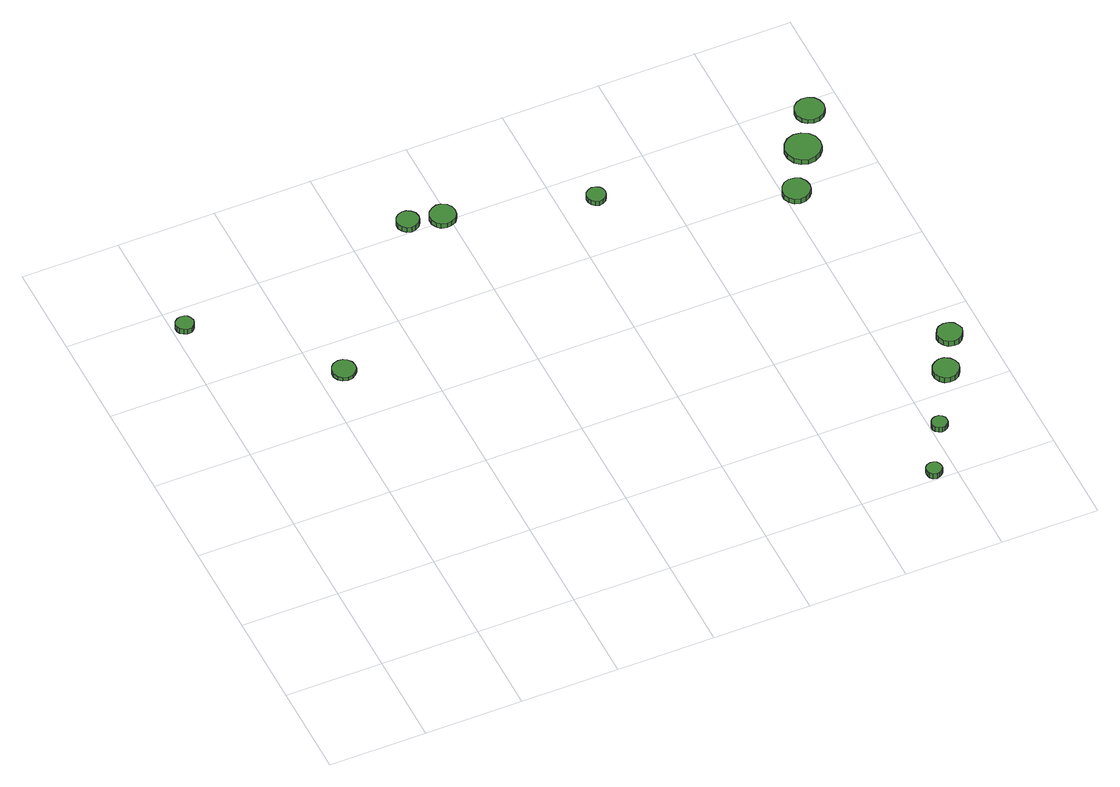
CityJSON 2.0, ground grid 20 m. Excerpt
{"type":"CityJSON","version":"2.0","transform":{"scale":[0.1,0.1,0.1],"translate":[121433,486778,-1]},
"CityObjects":{
"tree1":{"type":"SolitaryVegetationObject","attributes":{"function":"something"},"geometry":[{"type":"MultiSurface","lod":"1","boundaries":[[[0,1,2,3,4,5,6,7,8,9,10,11,12,13,14]],[[15,16,17,18,19,20,21,22,23,24,25,26,27,28,29]],[[0,29,28,1]],[[1,28,27,2]],[[2,27,26,3]],[[3,26,25,4]],[[4,25,24,5]],[[5,24,23,6]],[[6,23,22,7]],[[7,22,21,8]],[[8,21,20,9]],[[9,20,19,10]],[[10,19,18,11]],[[11,18,17,12]],[[12,17,16,13]],[[13,16,15,14]],[[14,15,29,0]]]}]},
"tree2":{"type":"SolitaryVegetationObject","attributes":{"function":"something"},"geometry":[{"type":"MultiSurface","lod":"1","boundaries":[[[30,31,32,33,34,35,36,37,38,39,40,41,42,43,44]],[[45,46,47,48,49,50,51,52,53,54,55,56,57,58,59]],[[30,59,58,31]],[[31,58,57,32]],[[32,57,56,33]],[[33,56,55,34]],[[34,55,54,35]],[[35,54,53,36]],[[36,53,52,37]],[[37,52,51,38]],[[38,51,50,39]],[[39,50,49,40]],[[40,49,48,41]],[[41,48,47,42]],[[42,47,46,43]],[[43,46,45,44]],[[44,45,59,30]]]}]},
"tree3":{"type":"SolitaryVegetationObject","attributes":{"function":"something"},"geometry":[{"type":"MultiSurface","lod":"1","boundaries":[[[60,61,62,63,64,65,66,67,68,69,70,71,72,73,74]],[[75,76,77,78,79,80,81,82,83,84,85,86,87,88,89]],[[60,89,88,61]],[[61,88,87,62]],[[62,87,86,63]],[[63,86,85,64]],[[64,85,84,65]],[[65,84,83,66]],[[66,83,82,67]],[[67,82,81,68]],[[68,81,80,69]],[[69,80,79,70]],[[70,79,78,71]],[[71,78,77,72]],[[72,77,76,73]],[[73,76,75,74]],[[74,75,89,60]]]}]},
"tree4":{"type":"SolitaryVegetationObject","attributes":{"function":"something"},"geometry":[{"type":"MultiSurface","lod":"1","boundaries":[[[90,91,92,93,94,95,96,97,98,99,100,101,102,103,104]],[[105,106,107,108,109,110,111,112,113,114,115,116,117,118,119]],[[90,119,118,91]],[[91,118,117,92]],[[92,117,116,93]],[[93,116,115,94]],[[94,115,114,95]],[[95,114,113,96]],[[96,113,112,97]],[[97,112,111,98]],[[98,111,110,99]],[[99,110,109,100]],[[100,109,108,101]],[[101,108,107,102]],[[102,107,106,103]],[[103,106,105,104]],[[104,105,119,90]]]}]},
"tree5":{"type":"SolitaryVegetationObject","attributes":{"function":"something"},"geometry":[{"type":"MultiSurface","lod":"1","boundaries":[[[120,121,122,123,124,125,126,127,128,129,130,131,132,133,134]],[[135,136,137,138,139,140,141,142,143,144,145,146,147,148,149]],[[120,149,148,121]],[[121,148,147,122]],[[122,147,146,123]],[[123,146,145,124]],[[124,145,144,125]],[[125,144,143,126]],[[126,143,142,127]],[[127,142,141,128]],[[128,141,140,129]],[[129,140,139,130]],[[130,139,138,131]],[[131,138,137,132]],[[132,137,136,133]],[[133,136,135,134]],[[134,135,149,120]]]}]},
"tree6":{"type":"SolitaryVegetationObject","attributes":{"function":"something"},"geometry":[{"type":"MultiSurface","lod":"1","boundaries":[[[150,151,152,153,154,155,156,157,158,159,160,161,162,163,164]],[[165,166,167,168,169,170,171,172,173,174,175,176,177,178,179]],[[150,179,178,151]],[[151,178,177,152]],[[152,177,176,153]],[[153,176,175,154]],[[154,175,174,155]],[[155,174,173,156]],[[156,173,172,157]],[[157,172,171,158]],[[158,171,170,159]],[[159,170,169,160]],[[160,169,168,161]],[[161,168,167,162]],[[162,167,166,163]],[[163,166,165,164]],[[164,165,179,150]]]}]},
"tree7":{"type":"SolitaryVegetationObject","attributes":{"function":"something"},"geometry":[{"type":"MultiSurface","lod":"1","boundaries":[[[180,181,182,183,184,185,186,187,188,189,190,191,192,193,194]],[[195,196,197,198,199,200,201,202,203,204,205,206,207,208,209]],[[180,209,208,181]],[[181,208,207,182]],[[182,207,206,183]],[[183,206,205,184]],[[184,205,204,185]],[[185,204,203,186]],[[186,203,202,187]],[[187,202,201,188]],[[188,201,200,189]],[[189,200,199,190]],[[190,199,198,191]],[[191,198,197,192]],[[192,197,196,193]],[[193,196,195,194]],[[194,195,209,180]]]}]},
"tree8":{"type":"SolitaryVegetationObject","attributes":{"function":"something"},"geometry":[{"type":"MultiSurface","lod":"1","boundaries":[[[210,211,212,213,214,215,216,217,218,219,220,221,222,223,224]],[[225,226,227,228,229,230,231,232,233,234,235,236,237,238,239]],[[210,239,238,211]],[[211,238,237,212]],[[212,237,236,213]],[[213,236,235,214]],[[214,235,234,215]],[[215,234,233,216]],[[216,233,232,217]],[[217,232,231,218]],[[218,231,230,219]],[[219,230,229,220]],[[220,229,228,221]],[[221,228,227,222]],[[222,227,226,223]],[[223,226,225,224]],[[224,225,239,210]]]}]},
"tree9":{"type":"SolitaryVegetationObject","attributes":{"function":"something"},"geometry":[{"type":"MultiSurface","lod":"1","boundaries":[[[240,241,242,243,244,245,246,247,248,249,250,251,252,253,254]],[[255,256,257,258,259,260,261,262,263,264,265,266,267,268,269]],[[240,269,268,241]],[[241,268,267,242]],[[242,267,266,243]],[[243,266,265,244]],[[244,265,264,245]],[[245,264,263,246]],[[246,263,262,247]],[[247,262,261,248]],[[248,261,260,249]],[[249,260,259,250]],[[250,259,258,251]],[[251,258,257,252]],[[252,257,256,253]],[[253,256,255,254]],[[254,255,269,240]]]}]},
"tree10":{"type":"SolitaryVegetationObject","attributes":{"function":"something"},"geometry":[{"type":"MultiSurface","lod":"1","boundaries":[[[270,271,272,273,274,275,276,277,278,279,280,281,282,283,284]],[[285,286,287,288,289,290,291,292,293,294,295,296,297,298,299]],[[270,299,298,271]],[[271,298,297,272]],[[272,297,296,273]],[[273,296,295,274]],[[274,295,294,275]],[[275,294,293,276]],[[276,293,292,277]],[[277,292,291,278]],[[278,291,290,279]],[[279,290,289,280]],[[280,289,288,281]],[[281,288,287,282]],[[282,287,286,283]],[[283,286,285,284]],[[284,285,299,270]]]}]},
"tree11":{"type":"SolitaryVegetationObject","attributes":{"function":"something"},"geometry":[{"type":"MultiSurface","lod":"1","boundaries":[[[300,301,302,303,304,305,306,307,308,309,310,311,312,313,314]],[[315,316,317,318,319,320,321,322,323,324,325,326,327,328,329]],[[300,329,328,301]],[[301,328,327,302]],[[302,327,326,303]],[[303,326,325,304]],[[304,325,324,305]],[[305,324,323,306]],[[306,323,322,307]],[[307,322,321,308]],[[308,321,320,309]],[[309,320,319,310]],[[310,319,318,311]],[[311,318,317,312]],[[312,317,316,313]],[[313,316,315,314]],[[314,315,329,300]]]}]},
"tree12":{"type":"SolitaryVegetationObject","attributes":{"function":"something"},"geometry":[{"type":"MultiSurface","lod":"1","boundaries":[[[330,331,332,333,334,335,336,337,338,339,340,341,342,343,344]],[[345,346,347,348,349,350,351,352,353,354,355,356,357,358,359]],[[330,359,358,331]],[[331,358,357,332]],[[332,357,356,333]],[[333,356,355,334]],[[334,355,354,335]],[[335,354,353,336]],[[336,353,352,337]],[[337,352,351,338]],[[338,351,350,339]],[[339,350,349,340]],[[340,349,348,341]],[[341,348,347,342]],[[342,347,346,343]],[[343,346,345,344]],[[344,345,359,330]]]}]}
},
"vertices":[
[42,949,24],[40,957,24],[36,963,24],[30,966,24],[22,967,24],[15,965,24],[9,960,24],[6,953,24],[6,945,24],[9,939,24],[15,934,24],[22,931,24],[30,932,24],[36,936,24],[40,942,24],[40,942,11],[36,936,11],[30,932,11],[22,931,11],[15,934,11],[9,939,11],[6,945,11],[6,953,11],[9,960,11],[15,965,11],[22,967,11],[30,966,11],[36,963,11],[40,957,11],[42,949,11],
[275,722,16],[273,732,16],[267,740,16],[259,745,16],[249,746,16],[239,743,16],[232,736,16],[228,727,16],[228,717,16],[232,708,16],[239,701,16],[249,698,16],[259,699,16],[267,704,16],[273,712,16],[273,712,7],[267,704,7],[259,699,7],[249,698,7],[239,701,7],[232,708,7],[228,717,7],[228,727,7],[232,736,7],[239,743,7],[249,746,7],[259,745,7],[267,740,7],[273,732,7],[275,722,7],
[545,1024,19],[543,1033,19],[537,1040,19],[529,1045,19],[520,1046,19],[511,1043,19],[504,1037,19],[500,1028,19],[500,1019,19],[504,1011,19],[511,1004,19],[520,1001,19],[529,1002,19],[537,1007,19],[543,1015,19],[543,1015,7],[537,1007,7],[529,1002,7],[520,1001,7],[511,1004,7],[504,1011,7],[500,1019,7],[500,1028,7],[504,1037,7],[511,1043,7],[520,1046,7],[529,1045,7],[537,1040,7],[543,1033,7],[545,1024,7],
[614,1009,19],[612,1019,19],[606,1028,19],[596,1034,19],[586,1035,19],[575,1031,19],[567,1024,19],[563,1014,19],[563,1003,19],[567,993,19],[575,986,19],[586,983,19],[596,984,19],[606,989,19],[612,998,19],[612,998,7],[606,989,7],[596,984,7],[586,983,7],[575,986,7],[567,993,7],[563,1003,7],[563,1014,7],[567,1024,7],[575,1031,7],[586,1035,7],[596,1034,7],[606,1028,7],[612,1019,7],[614,1009,7],
[894,936,18],[892,944,18],[888,950,18],[881,954,18],[873,955,18],[865,952,18],[859,947,18],[856,940,18],[856,932,18],[859,924,18],[865,919,18],[873,916,18],[881,917,18],[888,921,18],[892,928,18],[892,928,7],[888,921,7],[881,917,7],[873,916,7],[865,919,7],[859,924,7],[856,932,7],[856,940,7],[859,947,7],[865,952,7],[873,955,7],[881,954,7],[888,950,7],[892,944,7],[894,936,7],
[1175,18,20],[1174,24,20],[1170,30,20],[1164,33,20],[1158,34,20],[1151,32,20],[1146,27,20],[1144,21,20],[1144,15,20],[1146,9,20],[1151,4,20],[1158,2,20],[1164,3,20],[1170,6,20],[1174,12,20],[1174,12,7],[1170,6,7],[1164,3,7],[1158,2,7],[1151,4,7],[1146,9,7],[1144,15,7],[1144,21,7],[1146,27,7],[1151,32,7],[1158,34,7],[1164,33,7],[1170,30,7],[1174,24,7],[1175,18,7],
[1235,124,19],[1234,131,19],[1230,136,19],[1224,140,19],[1217,140,19],[1211,138,19],[1206,134,19],[1203,128,19],[1203,121,19],[1206,115,19],[1211,111,19],[1217,108,19],[1224,109,19],[1230,113,19],[1234,118,19],[1234,118,7],[1230,113,7],[1224,109,7],[1217,108,7],[1211,111,7],[1206,115,7],[1203,121,7],[1203,128,7],[1206,134,7],[1211,138,7],[1217,140,7],[1224,140,7],[1230,136,7],[1234,131,7],[1235,124,7],
[1315,246,20],[1312,257,20],[1306,266,20],[1296,272,20],[1285,273,20],[1275,269,20],[1267,262,20],[1262,252,20],[1262,241,20],[1267,231,20],[1275,223,20],[1285,220,20],[1296,221,20],[1306,227,20],[1312,236,20],[1312,236,7],[1306,227,7],[1296,221,7],[1285,220,7],[1275,223,7],[1267,231,7],[1262,241,7],[1262,252,7],[1267,262,7],[1275,269,7],[1285,273,7],[1296,272,7],[1306,266,7],[1312,257,7],[1315,246,7],
[1358,326,23],[1355,336,23],[1349,345,23],[1340,350,23],[1330,351,23],[1319,348,23],[1312,341,23],[1307,331,23],[1307,321,23],[1312,311,23],[1319,304,23],[1330,301,23],[1340,302,23],[1349,307,23],[1355,316,23],[1355,316,10],[1349,307,10],[1340,302,10],[1330,301,10],[1319,304,10],[1312,311,10],[1307,321,10],[1307,331,10],[1312,341,10],[1319,348,10],[1330,351,10],[1340,350,10],[1349,345,10],[1355,336,10],[1358,326,10],
[1252,789,21],[1250,800,21],[1243,810,21],[1233,815,21],[1221,817,21],[1210,813,21],[1202,805,21],[1197,794,21],[1197,783,21],[1202,772,21],[1210,764,21],[1221,761,21],[1233,762,21],[1243,768,21],[1250,777,21],[1250,777,8],[1243,768,8],[1233,762,8],[1221,761,8],[1210,764,8],[1202,772,8],[1197,783,8],[1197,794,8],[1202,805,8],[1210,813,8],[1221,817,8],[1233,815,8],[1243,810,8],[1250,800,8],[1252,789,8],
[1318,885,19],[1315,900,19],[1306,912,19],[1293,919,19],[1278,921,19],[1264,916,19],[1253,906,19],[1247,893,19],[1247,878,19],[1253,864,19],[1264,854,19],[1278,849,19],[1293,851,19],[1306,858,19],[1315,870,19],[1315,870,7],[1306,858,7],[1293,851,7],[1278,849,7],[1264,854,7],[1253,864,7],[1247,878,7],[1247,893,7],[1253,906,7],[1264,916,7],[1278,921,7],[1293,919,7],[1306,912,7],[1315,900,7],[1318,885,7],
[1365,971,17],[1362,984,17],[1355,994,17],[1344,1000,17],[1332,1001,17],[1320,997,17],[1311,989,17],[1306,978,17],[1306,965,17],[1311,954,17],[1320,946,17],[1332,942,17],[1344,943,17],[1355,949,17],[1362,959,17],[1362,959,7],[1355,949,7],[1344,943,7],[1332,942,7],[1320,946,7],[1311,954,7],[1306,965,7],[1306,978,7],[1311,989,7],[1320,997,7],[1332,1001,7],[1344,1000,7],[1355,994,7],[1362,984,7],[1365,971,7]
]}
